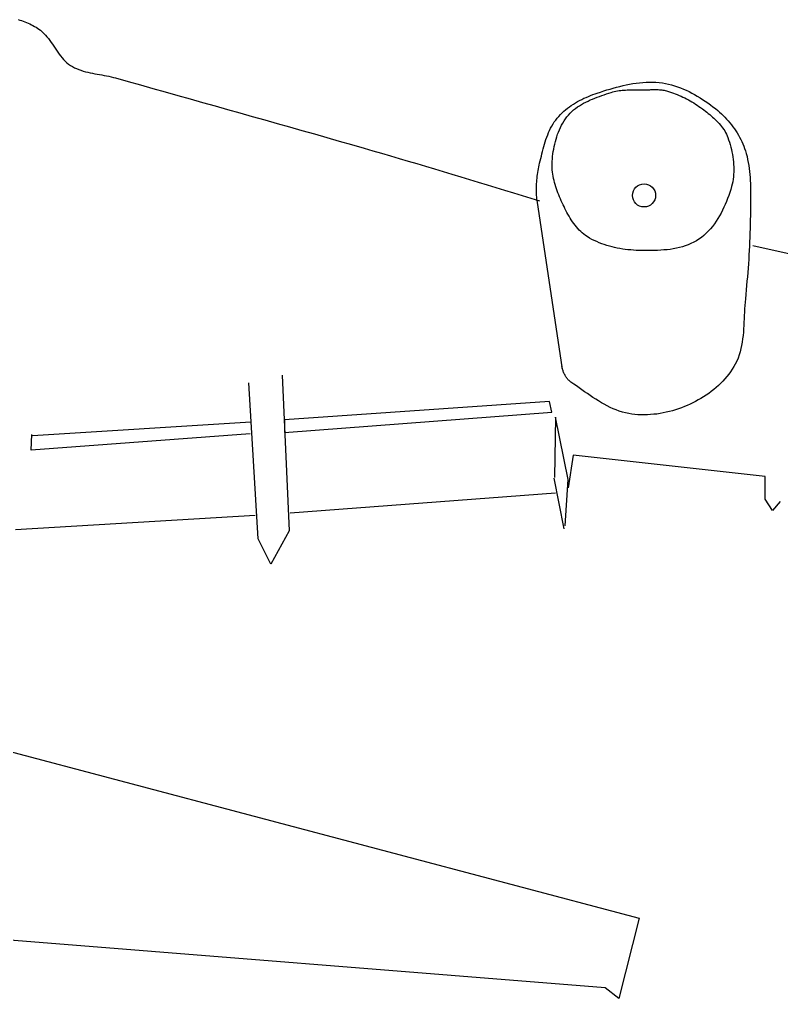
# Model space of a CAD drawing. Header units: millimetres. Extents: x 55820 to 273946, y 267258 to 385604.
# Drawn here: x 252249 to 258183, y 325946 to 333570 of the extents above; entities that cross this region are included whole.
import ezdxf

# ---------------------------------------------------------------- set-up
doc = ezdxf.new("R2010")
doc.units = ezdxf.units.MM

# ---------------------------------------------------------------- blocks, each defined once
blk = doc.blocks.new('A$C533E2113')
at = {"linetype": 'Continuous'}
for p, q in [((33735, 15554), (33762, 15546)), ((33762, 15546), (33788, 15538)), ((33788, 15538), (33814, 15529)), ((33814, 15529), (33840, 15520)), ((33840, 15520), (33866, 15509)), ((33866, 15509), (33892, 15498)), ((33892, 15498), (33917, 15487)), ((33917, 15487), (33941, 15474)), ((33941, 15474), (33966, 15461)), ((33966, 15461), (33990, 15447)), ((33990, 15447), (34013, 15433)), ((34013, 15433), (34036, 15418)), ((34036, 15418), (34059, 15403)), ((34059, 15403), (34081, 15386)), ((34081, 15386), (34109, 15364)), ((34109, 15364), (34135, 15339)), ((34135, 15339), (34160, 15313)), ((34160, 15313), (34183, 15286)), ((34183, 15286), (34206, 15258)), ((34206, 15258), (34228, 15228)), ((34228, 15228), (34249, 15198)), ((34249, 15198), (34270, 15168)), ((34270, 15168), (34290, 15137)), ((34290, 15137), (34311, 15107)), ((34311, 15107), (34331, 15076)), ((34331, 15076), (34352, 15045)), ((34352, 15045), (34373, 15016)), ((34373, 15016), (34395, 14987)), ((34395, 14987), (34418, 14959)), ((34418, 14959), (34441, 14932)), ((34441, 14932), (34466, 14906)), ((34466, 14906), (34492, 14882)), ((34492, 14882), (34520, 14860)), ((34520, 14860), (34550, 14839)), ((34550, 14839), (34581, 14821)), ((34581, 14821), (34613, 14804)), ((34613, 14804), (34646, 14789)), ((34646, 14789), (34679, 14775)), ((34679, 14775), (34713, 14763)), ((34713, 14763), (34748, 14752)), ((34748, 14752), (34783, 14742)), ((34783, 14742), (34819, 14733)), ((34819, 14733), (34855, 14725)), ((34855, 14725), (34891, 14717)), ((34891, 14717), (34927, 14710)), ((34927, 14710), (34964, 14704)), ((34964, 14704), (35000, 14697)), ((35000, 14697), (35037, 14691)), ((35037, 14691), (35073, 14684)), ((35073, 14684), (35110, 14677)), ((35110, 14677), (35146, 14670)), ((35146, 14670), (35182, 14662)), ((35182, 14662), (35218, 14653)), ((35218, 14653), (35253, 14644)), ((35253, 14644), (35447, 14589)), ((35447, 14589), (35640, 14535)), ((35640, 14535), (35834, 14480)), ((42955, 14472), (43006, 14486)), ((43006, 14486), (43056, 14500)), ((43056, 14500), (43107, 14513)), ((43107, 14513), (43158, 14525)), ((43158, 14525), (43209, 14537)), ((43209, 14537), (43260, 14547)), ((43260, 14547), (43311, 14556)), ((43311, 14556), (43363, 14563)), ((43363, 14563), (43414, 14569)), ((43414, 14569), (43466, 14574)), ((43466, 14574), (43517, 14577)), ((43517, 14577), (43569, 14579)), ((43569, 14579), (43620, 14578)), ((43620, 14578), (43671, 14576)), ((43671, 14576), (43722, 14572)), ((43722, 14572), (43773, 14566)), ((43773, 14566), (43821, 14558)), ((43821, 14558), (43868, 14548)), ((43868, 14548), (43915, 14536)), ((43915, 14536), (43961, 14523)), ((43961, 14523), (44007, 14507)), ((44007, 14507), (44052, 14491)), ((44052, 14491), (44097, 14472)), ((35834, 14480), (36027, 14426)), ((36027, 14426), (36221, 14372)), ((36221, 14372), (36415, 14318)), ((42549, 14327), (42583, 14342)), ((42583, 14342), (42618, 14357)), ((42618, 14357), (42652, 14371)), ((42652, 14371), (42687, 14385)), ((42687, 14385), (42722, 14397)), ((42718, 14330), (42755, 14344)), ((42722, 14397), (42757, 14409)), ((42755, 14344), (42791, 14357)), ((42757, 14409), (42806, 14425)), ((42791, 14357), (42827, 14370)), ((42806, 14425), (42856, 14441)), ((42827, 14370), (42864, 14383)), ((42856, 14441), (42905, 14457)), ((42864, 14383), (42900, 14395)), ((42900, 14395), (42936, 14407)), ((42905, 14457), (42955, 14472)), ((42936, 14407), (42972, 14419)), ((42972, 14419), (42997, 14427)), ((42997, 14427), (43021, 14433)), ((43021, 14433), (43046, 14439)), ((43046, 14439), (43071, 14443)), ((43071, 14443), (43096, 14447)), ((43096, 14447), (43121, 14451)), ((43121, 14451), (43146, 14453)), ((43146, 14453), (43172, 14455)), ((43172, 14455), (43197, 14456)), ((43197, 14456), (43223, 14457)), ((43223, 14457), (43249, 14458)), ((43249, 14458), (43275, 14458)), ((43275, 14458), (43300, 14458)), ((43300, 14458), (43326, 14458)), ((43326, 14458), (43352, 14458)), ((43352, 14458), (43378, 14458)), ((43378, 14458), (43403, 14458)), ((43403, 14458), (43429, 14458)), ((43429, 14458), (43455, 14458)), ((43455, 14458), (43480, 14458)), ((43480, 14458), (43499, 14459)), ((43499, 14459), (43518, 14459)), ((43518, 14459), (43536, 14460)), ((43536, 14460), (43555, 14461)), ((43555, 14461), (43574, 14461)), ((43574, 14461), (43593, 14462)), ((43593, 14462), (43612, 14463)), ((43612, 14463), (43630, 14463)), ((43630, 14463), (43649, 14463)), ((43649, 14463), (43668, 14463)), ((43668, 14463), (43687, 14463)), ((43687, 14463), (43705, 14462)), ((43705, 14462), (43724, 14461)), ((43724, 14461), (43743, 14459)), ((43743, 14459), (43761, 14457)), ((43761, 14457), (43779, 14455)), ((43779, 14455), (43798, 14452)), ((43798, 14452), (43816, 14448)), ((43816, 14448), (43834, 14444)), ((43834, 14444), (43852, 14439)), ((43852, 14439), (43882, 14429)), ((43882, 14429), (43912, 14419)), ((43912, 14419), (43942, 14408)), ((43942, 14408), (43972, 14397)), ((43972, 14397), (44002, 14385)), ((44002, 14385), (44032, 14372)), ((44032, 14372), (44061, 14359)), ((44061, 14359), (44090, 14346)), ((44090, 14346), (44119, 14332)), ((44097, 14472), (44142, 14453)), ((44142, 14453), (44186, 14432)), ((44186, 14432), (44229, 14409)), ((44229, 14409), (44272, 14386)), ((44272, 14386), (44315, 14361)), ((44315, 14361), (44357, 14336)), ((44357, 14336), (44398, 14309)), ((36415, 14318), (36608, 14263)), ((36608, 14263), (36802, 14209)), ((36802, 14209), (36995, 14155)), ((42292, 14172), (42322, 14194)), ((42322, 14194), (42352, 14216)), ((42352, 14216), (42384, 14236)), ((42384, 14236), (42416, 14256)), ((42416, 14256), (42448, 14275)), ((42417, 14169), (42447, 14192)), ((42447, 14192), (42478, 14212)), ((42448, 14275), (42481, 14293)), ((42478, 14212), (42510, 14232)), ((42481, 14293), (42515, 14310)), ((42510, 14232), (42544, 14251)), ((42515, 14310), (42549, 14327)), ((42544, 14251), (42577, 14268)), ((42577, 14268), (42612, 14285)), ((42612, 14285), (42647, 14301)), ((42647, 14301), (42683, 14316)), ((42683, 14316), (42718, 14330)), ((44119, 14332), (44148, 14317)), ((44148, 14317), (44176, 14302)), ((44176, 14302), (44205, 14287)), ((44205, 14287), (44232, 14271)), ((44232, 14271), (44260, 14254)), ((44260, 14254), (44287, 14237)), ((44287, 14237), (44314, 14220)), ((44314, 14220), (44341, 14202)), ((44341, 14202), (44367, 14184)), ((44367, 14184), (44393, 14165)), ((44398, 14309), (44439, 14282)), ((44439, 14282), (44479, 14254)), ((44479, 14254), (44519, 14225)), ((44519, 14225), (44557, 14196)), ((44557, 14196), (44596, 14166)), ((36995, 14155), (37189, 14100)), ((37189, 14100), (37382, 14046)), ((37382, 14046), (37576, 13991)), ((42132, 14018), (42156, 14046)), ((42156, 14046), (42181, 14073)), ((42181, 14073), (42207, 14100)), ((42207, 14100), (42234, 14125)), ((42234, 14125), (42263, 14149)), ((42261, 14007), (42284, 14038)), ((42263, 14149), (42292, 14172)), ((42284, 14038), (42308, 14067)), ((42308, 14067), (42333, 14095)), ((42333, 14095), (42360, 14121)), ((42360, 14121), (42387, 14146)), ((42387, 14146), (42417, 14169)), ((44393, 14165), (44418, 14146)), ((44418, 14146), (44441, 14128)), ((44441, 14128), (44463, 14110)), ((44463, 14110), (44486, 14092)), ((44486, 14092), (44508, 14073)), ((44508, 14073), (44531, 14055)), ((44531, 14055), (44553, 14035)), ((44553, 14035), (44574, 14016)), ((44596, 14166), (44633, 14136)), ((44633, 14136), (44662, 14111)), ((44662, 14111), (44691, 14086)), ((44691, 14086), (44719, 14059)), ((44719, 14059), (44746, 14032)), ((44746, 14032), (44772, 14004)), ((37576, 13991), (37769, 13936)), ((37769, 13936), (37963, 13882)), ((37963, 13882), (38156, 13827)), ((42030, 13861), (42048, 13894)), ((42048, 13894), (42067, 13927)), ((42067, 13927), (42087, 13958)), ((42087, 13958), (42109, 13989)), ((42109, 13989), (42132, 14018)), ((42183, 13874), (42201, 13908)), ((42201, 13908), (42219, 13942)), ((42219, 13942), (42239, 13975)), ((42239, 13975), (42261, 14007)), ((44574, 14016), (44595, 13996)), ((44595, 13996), (44616, 13975)), ((44616, 13975), (44636, 13954)), ((44636, 13954), (44656, 13933)), ((44656, 13933), (44674, 13911)), ((44674, 13911), (44692, 13888)), ((44692, 13888), (44709, 13865)), ((44772, 14004), (44798, 13975)), ((44798, 13975), (44823, 13946)), ((44823, 13946), (44847, 13916)), ((44847, 13916), (44870, 13885)), ((44870, 13885), (44892, 13853)), ((38156, 13827), (38350, 13772)), ((38350, 13772), (38543, 13716)), ((41970, 13722), (41984, 13757)), ((41984, 13757), (41998, 13792)), ((41998, 13792), (42014, 13827)), ((42014, 13827), (42030, 13861)), ((42114, 13691), (42125, 13729)), ((42125, 13729), (42138, 13766)), ((42138, 13766), (42152, 13802)), ((42152, 13802), (42167, 13838)), ((42167, 13838), (42183, 13874)), ((44709, 13865), (44726, 13842)), ((44726, 13842), (44741, 13818)), ((44741, 13818), (44755, 13793)), ((44755, 13793), (44768, 13768)), ((44768, 13768), (44779, 13742)), ((44779, 13742), (44790, 13716)), ((44892, 13853), (44914, 13821)), ((44914, 13821), (44934, 13788)), ((44934, 13788), (44954, 13755)), ((44954, 13755), (44973, 13721)), ((38543, 13716), (38736, 13661)), ((38736, 13661), (38929, 13605)), ((38929, 13605), (39123, 13549)), ((41913, 13538), (41924, 13575)), ((41924, 13575), (41934, 13612)), ((41934, 13612), (41946, 13649)), ((41946, 13649), (41957, 13686)), ((41957, 13686), (41970, 13722)), ((42078, 13537), (42085, 13576)), ((42085, 13576), (42094, 13615)), ((42094, 13615), (42103, 13653)), ((42103, 13653), (42114, 13691)), ((44790, 13716), (44802, 13679)), ((44802, 13679), (44814, 13643)), ((44814, 13643), (44825, 13605)), ((44825, 13605), (44836, 13568)), ((44973, 13721), (44991, 13687)), ((44991, 13687), (45007, 13652)), ((45007, 13652), (45023, 13617)), ((45023, 13617), (45037, 13582)), ((45037, 13582), (45051, 13546)), ((39123, 13549), (39260, 13510)), ((39260, 13510), (39397, 13470)), ((39397, 13470), (39534, 13430)), ((39534, 13430), (39671, 13389)), ((41876, 13389), (41885, 13426)), ((41885, 13426), (41894, 13463)), ((41894, 13463), (41904, 13501)), ((41904, 13501), (41913, 13538)), ((42057, 13383), (42061, 13421)), ((42061, 13421), (42066, 13460)), ((42066, 13460), (42071, 13499)), ((42071, 13499), (42078, 13537)), ((44836, 13568), (44845, 13530)), ((44845, 13530), (44854, 13492)), ((44854, 13492), (44861, 13453)), ((44861, 13453), (44868, 13414)), ((45051, 13546), (45063, 13510)), ((45063, 13510), (45077, 13465)), ((45077, 13465), (45089, 13420)), ((45089, 13420), (45099, 13374)), ((39671, 13389), (39808, 13349)), ((39808, 13349), (39945, 13309)), ((39945, 13309), (40082, 13268)), ((40082, 13268), (40219, 13227)), ((41845, 13258), (41852, 13286)), ((41852, 13286), (41858, 13315)), ((41858, 13315), (41867, 13352)), ((41867, 13352), (41876, 13389)), ((42052, 13311), (42054, 13344)), ((42052, 13278), (42052, 13311)), ((42053, 13245), (42052, 13278)), ((42054, 13344), (42057, 13383)), ((44868, 13414), (44873, 13376)), ((44873, 13376), (44877, 13337)), ((44877, 13337), (44881, 13298)), ((44881, 13298), (44883, 13259)), ((45099, 13374), (45109, 13328)), ((45109, 13328), (45116, 13282)), ((45116, 13282), (45123, 13235)), ((40219, 13227), (40356, 13186)), ((40356, 13186), (40492, 13145)), ((40492, 13145), (40629, 13104)), ((41822, 13112), (41826, 13141)), ((41826, 13141), (41830, 13170)), ((41830, 13170), (41835, 13200)), ((41835, 13200), (41840, 13229)), ((41840, 13229), (41845, 13258)), ((42055, 13212), (42053, 13245)), ((42058, 13179), (42055, 13212)), ((42063, 13146), (42058, 13179)), ((42068, 13113), (42063, 13146)), ((44881, 13142), (44877, 13104)), ((44883, 13181), (44881, 13142)), ((44883, 13259), (44883, 13220)), ((44883, 13220), (44883, 13181)), ((45123, 13235), (45128, 13189)), ((45128, 13189), (45133, 13142)), ((45133, 13142), (45136, 13094)), ((40629, 13104), (40766, 13063)), ((40766, 13063), (40903, 13022)), ((40903, 13022), (41039, 12980)), ((41039, 12980), (41176, 12939)), ((41810, 12935), (41811, 12964)), ((41811, 12964), (41812, 12994)), ((41812, 12994), (41814, 13024)), ((41814, 13024), (41816, 13053)), ((41816, 13053), (41819, 13082)), ((41819, 13082), (41822, 13112)), ((42075, 13080), (42068, 13113)), ((42083, 13047), (42075, 13080)), ((42091, 13014), (42083, 13047)), ((42100, 12982), (42091, 13014)), ((42110, 12949), (42100, 12982)), ((44858, 12990), (44848, 12953)), ((44866, 13028), (44858, 12990)), ((44872, 13066), (44866, 13028)), ((44877, 13104), (44872, 13066)), ((45136, 13094), (45139, 13047)), ((45139, 13047), (45141, 13000)), ((45141, 13000), (45142, 12952)), ((41176, 12939), (41312, 12897)), ((41312, 12897), (41449, 12855)), ((41449, 12855), (41585, 12813)), ((41585, 12813), (41722, 12771)), ((41810, 12905), (41810, 12935)), ((41810, 12876), (41810, 12905)), ((41811, 12846), (41810, 12876)), ((41812, 12817), (41811, 12846)), ((41814, 12787), (41812, 12817)), ((42121, 12917), (42110, 12949)), ((42132, 12885), (42121, 12917)), ((42144, 12854), (42132, 12885)), ((42156, 12822), (42144, 12854)), ((42169, 12791), (42156, 12822)), ((44804, 12813), (44787, 12767)), ((44820, 12860), (44804, 12813)), ((44835, 12907), (44820, 12860)), ((44848, 12953), (44835, 12907)), ((45142, 12952), (45142, 12905)), ((45142, 12905), (45143, 12857)), ((45143, 12857), (45143, 12809)), ((45143, 12809), (45143, 12762)), ((41722, 12771), (41858, 12729)), ((41816, 12758), (41814, 12787)), ((41819, 12729), (41816, 12758)), ((42214, 10108), (41818, 12741)), ((42183, 12760), (42169, 12791)), ((42196, 12730), (42183, 12760)), ((42210, 12699), (42196, 12730)), ((42224, 12670), (42210, 12699)), ((42239, 12640), (42224, 12670)), ((44750, 12674), (44729, 12629)), ((44769, 12720), (44750, 12674)), ((44787, 12767), (44769, 12720)), ((45142, 12667), (45141, 12620)), ((45143, 12762), (45142, 12714)), ((45142, 12714), (45142, 12667)), ((42253, 12610), (42239, 12640)), ((42268, 12579), (42253, 12610)), ((42284, 12550), (42268, 12579)), ((42300, 12520), (42284, 12550)), ((42317, 12490), (42300, 12520)), ((44685, 12539), (44661, 12495)), ((44708, 12583), (44685, 12539)), ((44729, 12629), (44708, 12583)), ((45141, 12504), (45140, 12435)), ((45141, 12620), (45141, 12572)), ((45141, 12572), (45141, 12504)), ((42334, 12461), (42317, 12490)), ((42352, 12433), (42334, 12461)), ((42371, 12405), (42352, 12433)), ((42390, 12377), (42371, 12405)), ((42410, 12350), (42390, 12377)), ((44580, 12371), (44550, 12332)), ((44608, 12411), (44580, 12371)), ((44635, 12453), (44608, 12411)), ((44661, 12495), (44635, 12453)), ((45139, 12367), (45138, 12298)), ((45140, 12435), (45139, 12367)), ((42431, 12324), (42410, 12350)), ((42452, 12299), (42431, 12324)), ((42475, 12275), (42452, 12299)), ((42498, 12252), (42475, 12275)), ((42522, 12230), (42498, 12252)), ((42547, 12209), (42522, 12230)), ((42574, 12190), (42547, 12209)), ((44452, 12224), (44416, 12192)), ((44486, 12258), (44452, 12224)), ((44519, 12294), (44486, 12258)), ((44550, 12332), (44519, 12294)), ((45135, 12230), (45133, 12161)), ((45138, 12298), (45135, 12230)), ((42601, 12172), (42574, 12190)), ((42637, 12150), (42601, 12172)), ((42673, 12130), (42637, 12150)), ((42710, 12112), (42673, 12130)), ((42748, 12094), (42710, 12112)), ((42786, 12077), (42748, 12094)), ((42825, 12062), (42786, 12077)), ((42865, 12048), (42825, 12062)), ((42905, 12035), (42865, 12048)), ((44216, 12063), (44173, 12044)), ((44259, 12084), (44216, 12063)), ((44300, 12107), (44259, 12084)), ((44340, 12133), (44300, 12107)), ((44379, 12161), (44340, 12133)), ((44416, 12192), (44379, 12161)), ((45130, 12093), (45127, 12024)), ((45133, 12161), (45130, 12093)), ((42945, 12023), (42905, 12035)), ((42986, 12012), (42945, 12023)), ((43027, 12002), (42986, 12012)), ((43068, 11993), (43027, 12002)), ((43110, 11985), (43068, 11993)), ((43152, 11978), (43110, 11985)), ((43193, 11972), (43152, 11978)), ((43235, 11968), (43193, 11972)), ((43277, 11964), (43235, 11968)), ((43319, 11960), (43277, 11964)), ((43361, 11958), (43319, 11960)), ((43402, 11957), (43361, 11958)), ((43450, 11956), (43402, 11957)), ((43499, 11955), (43450, 11956)), ((43547, 11955), (43499, 11955)), ((43597, 11955), (43547, 11955)), ((43646, 11956), (43597, 11955)), ((43695, 11958), (43646, 11956)), ((43745, 11960), (43695, 11958)), ((43794, 11964), (43745, 11960)), ((43843, 11968), (43794, 11964)), ((43892, 11974), (43843, 11968)), ((43941, 11982), (43892, 11974)), ((43988, 11991), (43941, 11982)), ((44036, 12001), (43988, 11991)), ((44082, 12014), (44036, 12001)), ((44128, 12028), (44082, 12014)), ((44173, 12044), (44128, 12028)), ((45123, 11956), (45119, 11888)), ((45127, 12024), (45123, 11956)), ((45180, 12035), (45900, 11873)), ((45110, 11751), (45105, 11682)), ((45115, 11819), (45110, 11751)), ((45119, 11888), (45115, 11819)), ((45100, 11614), (45094, 11546)), ((45105, 11682), (45100, 11614)), ((45088, 11477), (45082, 11409)), ((45094, 11546), (45088, 11477)), ((45076, 11341), (45070, 11273)), ((45082, 11409), (45076, 11341)), ((45059, 11153), (45055, 11101)), ((45063, 11204), (45059, 11153)), ((45070, 11273), (45063, 11204)), ((45049, 10997), (45047, 10945)), ((45052, 11049), (45049, 10997)), ((45055, 11101), (45052, 11049)), ((45042, 10839), (45039, 10787)), ((45045, 10892), (45042, 10839)), ((45047, 10945), (45045, 10892)), ((45032, 10682), (45027, 10630)), ((45036, 10735), (45032, 10682)), ((45039, 10787), (45036, 10735)), ((45013, 10528), (45004, 10477)), ((45021, 10579), (45013, 10528)), ((45027, 10630), (45021, 10579)), ((44981, 10378), (44966, 10329)), ((44994, 10427), (44981, 10378)), ((45004, 10477), (44994, 10427)), ((44929, 10234), (44907, 10188)), ((44949, 10281), (44929, 10234)), ((44966, 10329), (44949, 10281)), ((42206, 10143), (42206, 10150)), ((42207, 10135), (42206, 10143)), ((42208, 10127), (42207, 10135)), ((42210, 10120), (42208, 10127)), ((42214, 10108), (42210, 10120)), ((42218, 10095), (42214, 10108)), ((42223, 10083), (42218, 10095)), ((42227, 10071), (42223, 10083)), ((42232, 10059), (42227, 10071)), ((44833, 10068), (44805, 10029)), ((44859, 10107), (44833, 10068)), ((44884, 10147), (44859, 10107)), ((44907, 10188), (44884, 10147)), ((37847, 10012), (37955, 7589)), ((42238, 10047), (42232, 10059)), ((42243, 10035), (42238, 10047)), ((42249, 10023), (42243, 10035)), ((42255, 10011), (42249, 10023)), ((42262, 10000), (42255, 10011)), ((42269, 9989), (42262, 10000)), ((42276, 9978), (42269, 9989)), ((42283, 9967), (42276, 9978)), ((42291, 9957), (42283, 9967)), ((42299, 9947), (42291, 9957)), ((42308, 9938), (42299, 9947)), ((42317, 9929), (42308, 9938)), ((42327, 9920), (42317, 9929)), ((42337, 9912), (42327, 9920)), ((42347, 9905), (42337, 9912)), ((44712, 9920), (44678, 9886)), ((44744, 9956), (44712, 9920)), ((44776, 9992), (44744, 9956)), ((44805, 10029), (44776, 9992)), ((37476, 7462), (37330, 9895)), ((42389, 9876), (42347, 9905)), ((42432, 9846), (42389, 9876)), ((42474, 9817), (42432, 9846)), ((42517, 9786), (42474, 9817)), ((42559, 9756), (42517, 9786)), ((44532, 9760), (44493, 9731)), ((44570, 9790), (44532, 9760)), ((44607, 9821), (44570, 9790)), ((44643, 9853), (44607, 9821)), ((44678, 9886), (44643, 9853)), ((42602, 9727), (42559, 9756)), ((42645, 9697), (42602, 9727)), ((42689, 9668), (42645, 9697)), ((42732, 9640), (42689, 9668)), ((42776, 9612), (42732, 9640)), ((42821, 9585), (42776, 9612)), ((44330, 9628), (44288, 9605)), ((44372, 9652), (44330, 9628)), ((44413, 9677), (44372, 9652)), ((44453, 9704), (44413, 9677)), ((44493, 9731), (44453, 9704)), ((42010, 9602), (37886, 9319)), ((42049, 9436), (42010, 9602)), ((42866, 9560), (42821, 9585)), ((42911, 9536), (42866, 9560)), ((42957, 9513), (42911, 9536)), ((43004, 9492), (42957, 9513)), ((43051, 9473), (43004, 9492)), ((43098, 9455), (43051, 9473)), ((43147, 9440), (43098, 9455)), ((43927, 9460), (43880, 9447)), ((43975, 9474), (43927, 9460)), ((44022, 9490), (43975, 9474)), ((44068, 9506), (44022, 9490)), ((44114, 9524), (44068, 9506)), ((44159, 9543), (44114, 9524)), ((44203, 9563), (44159, 9543)), ((44246, 9583), (44203, 9563)), ((44288, 9605), (44246, 9583)), ((37886, 9123), (42049, 9436)), ((37886, 9319), (37886, 9123)), ((42107, 9358), (42088, 8420)), ((42303, 8390), (42107, 9358)), ((43196, 9427), (43147, 9440)), ((43246, 9416), (43196, 9427)), ((43294, 9409), (43246, 9416)), ((43342, 9403), (43294, 9409)), ((43390, 9398), (43342, 9403)), ((43439, 9396), (43390, 9398)), ((43488, 9395), (43439, 9396)), ((43537, 9397), (43488, 9395)), ((43587, 9399), (43537, 9397)), ((43636, 9404), (43587, 9399)), ((43685, 9409), (43636, 9404)), ((43734, 9417), (43685, 9409)), ((43783, 9426), (43734, 9417)), ((43831, 9436), (43783, 9426)), ((43880, 9447), (43831, 9436)), ((37359, 9284), (33959, 9070)), ((37349, 9099), (33939, 8845)), ((33939, 8845), (33949, 9089)), ((42381, 8767), (42303, 8259)), ((45371, 8434), (42381, 8767)), ((42078, 8410), (42235, 7619)), ((42254, 7667), (42303, 8390)), ((45371, 8083), (45371, 8434)), ((42107, 8176), (37974, 7863)), ((45488, 7907), (45371, 8083)), ((45605, 8044), (45488, 7907)), ((37427, 7829), (33695, 7604)), ((37955, 7589), (37672, 7071)), ((37672, 7071), (37476, 7462)), ((32933, 4331), (43407, 1556)), ((43407, 1556), (43094, 305)), ((42879, 471), (31623, 1370)), ((43094, 305), (42879, 471))]:
    blk.add_line(p, q, dxfattribs=at)
blk.add_circle((43485, 12814), 180, dxfattribs=at)
blk = doc.blocks.new('A$C24806768')
at = {"xscale": 0.5, "yscale": 0.5, "zscale": 0.5}
blk.add_blockref('A$C533E2113', (0, 0), dxfattribs=at)

msp = doc.modelspace()

# ---------------------------------------------------------------- block references
msp.add_blockref('A$C24806768', (235370.6, 325793))

doc.saveas('drawing.dxf')
